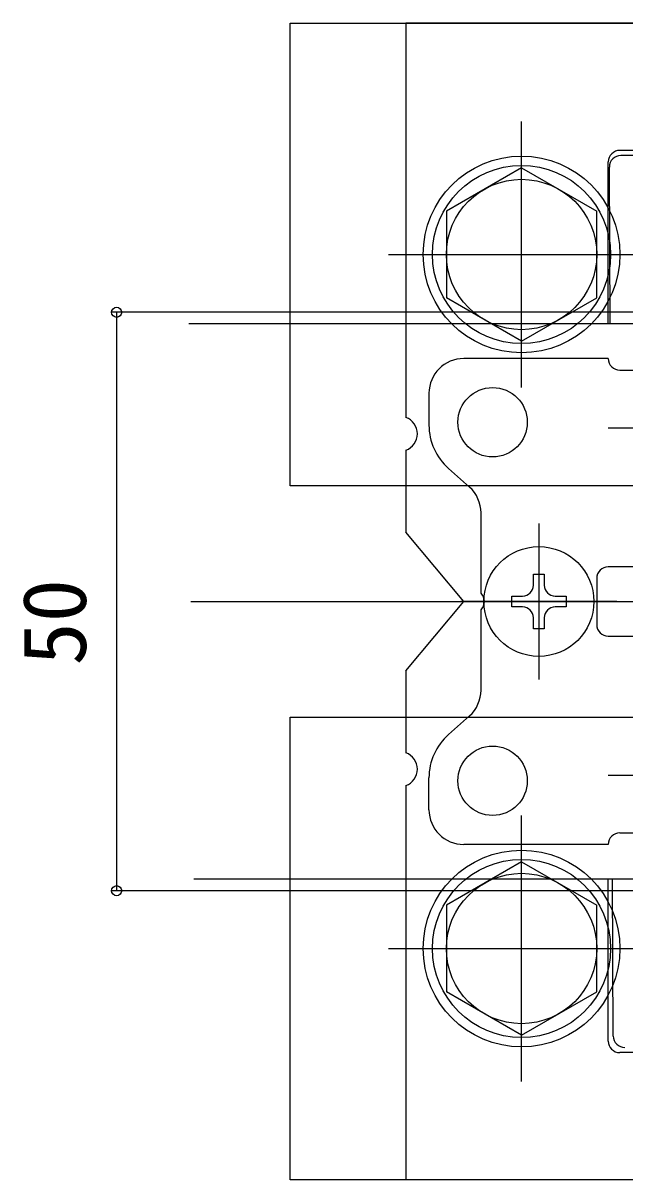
# Model space of a CAD drawing. Units: millimetres, scale not verified. Extents: x -875 to 875, y -1300 to 1293.
# Drawn here: x 185.5 to 289.5, y -209.7 to -9.7 of the extents above; entities that cross this region are included whole.
import ezdxf
from ezdxf.enums import TextEntityAlignment as Align

# ---------------------------------------------------------------- set-up
doc = ezdxf.new("R2010")
doc.units = ezdxf.units.MM
doc.header["$LTSCALE"] = 8
for name, color, linetype in [('0-4_YKK_12', 2, 'Continuous'), ('0-5_YKK_13', 4, 'Continuous'), ('0-6_YKK_D', 6, 'Continuous'), ('0-8_YSS_K', 3, 'Continuous')]:
    doc.layers.add(name, color=color, linetype=linetype)
doc.styles.add('ＭＳ ゴシック', font='')
doc.styles.get('ＭＳ ゴシック').set_extended_font_data('MS Gothic')

msp = doc.modelspace()

# ---------------------------------------------------------------- linework, layer by layer
at = {"layer": '0-4_YKK_12'}
msp.add_line((300.68, -61.697), (214.163, -61.697), dxfattribs=at)
msp.add_lwpolyline([(300.68, -61.697), (300.68, -157.697), (215.035, -157.697)], dxfattribs=at)
at = {"layer": '0-5_YKK_13'}
for p, q in [((251.68, -9.697), (251.68, -77.868)), ((411.68, -9.697), (251.68, -9.697)), ((271.68, -72.697), (271.68, -26.697)), ((326.68, -31.697), (288.68, -31.697)), ((286.68, -61.697), (286.68, -33.697)), ((326.608, -32.581), (288.862, -32.581)), ((271.68, -34.697), (258.68, -42.18)), ((271.68, -34.697), (284.68, -42.18)), ((286.985, -61.697), (286.862, -34.59)), ((258.68, -42.18), (258.68, -57.213)), ((284.68, -57.191), (284.68, -42.18)), ((248.68, -49.697), (294.68, -49.697)), ((271.68, -64.697), (258.68, -57.213)), ((271.68, -64.697), (284.68, -57.213)), ((286.68, -67.697), (261.68, -67.697)), ((288.68, -69.697), (296.68, -69.697)), ((255.68, -73.697), (255.68, -79.206)), ((286.68, -79.697), (317.68, -79.697)), ((251.68, -83.525), (251.68, -97.697)), ((259.036, -86.68), (262.666, -89.907)), ((264.68, -108.268), (264.68, -94.391)), ((274.68, -96.197), (274.68, -123.197)), ((296.68, -103.697), (286.68, -103.697)), ((284.68, -105.697), (284.68, -113.697)), ((288.18, -109.697), (261.18, -109.697)), ((264.68, -125.002), (264.68, -111.125)), ((275.62, -112.517), (275.62, -114.397)), ((286.68, -115.697), (296.68, -115.697)), ((251.68, -121.697), (251.68, -135.868)), ((259.036, -132.713), (262.666, -129.487)), ((286.68, -139.697), (317.68, -139.697)), ((251.68, -141.525), (251.68, -209.697)), ((255.68, -145.697), (255.68, -140.187)), ((271.68, -192.697), (271.68, -146.697)), ((288.68, -149.697), (296.68, -149.697)), ((286.68, -151.697), (261.68, -151.697)), ((271.68, -154.697), (258.68, -162.18)), ((271.68, -154.697), (284.68, -162.18)), ((286.68, -185.699), (286.68, -157.697)), ((287.548, -184.824), (287.424, -157.697)), ((258.68, -162.18), (258.68, -177.213)), ((284.68, -177.191), (284.68, -162.18)), ((248.68, -169.697), (294.68, -169.697)), ((271.68, -184.697), (258.68, -177.213)), ((271.68, -184.697), (284.68, -177.213)), ((326.68, -187.697), (288.668, -187.697)), ((411.68, -209.697), (251.68, -209.697))]:
    msp.add_line(p, q, dxfattribs=at)
for points in [[(311.68, -9.697), (311.68, -89.697), (231.68, -89.697), (231.68, -9.697)], [(311.68, -129.697), (311.68, -209.697), (231.68, -209.697), (231.68, -129.697)]]:
    msp.add_lwpolyline(points, close=True, dxfattribs=at)
for points in [[(251.68, -121.697), (261.68, -109.697), (251.68, -97.697)], [(273.74, -106.877), (273.74, -104.997), (275.62, -104.997), (275.62, -106.877)], [(271.86, -110.637), (269.98, -110.637), (269.98, -108.757), (271.86, -108.757)], [(277.5, -108.757), (279.38, -108.757), (279.38, -110.637), (277.5, -110.637)], [(275.62, -114.397), (273.74, -114.397), (273.74, -112.517)]]:
    msp.add_lwpolyline(points, dxfattribs=at)
for centre, radius in [((271.68, -49.697), 17), ((271.68, -49.697), 15.4), ((271.68, -49.697), 13), ((266.68, -78.697), 6), ((274.68, -109.697), 9.5), ((266.68, -140.697), 6), ((271.68, -169.697), 17), ((271.68, -169.697), 15.4), ((271.68, -169.697), 13)]:
    msp.add_circle(centre, radius, dxfattribs=at)
for centre, radius, start, end in [((288.68, -33.697), 2, 90, 180), ((288.862, -34.581), 2, 90, 180.2617), ((261.68, -73.697), 6, 90, 180), ((288.68, -67.697), 2, 180, 270), ((250.68, -80.697), 3, 289.47122, 70.52878), ((265.68, -79.206), 10, 180, 228.36646), ((258.68, -94.391), 6, 0, 48.36646), ((286.68, -105.697), 2, 90, 180), ((271.86, -106.877), 1.88, 270, 0), ((277.5, -106.877), 1.88, 180, 270), ((263.28, -109.697), 2, 314.427, 45.573), ((271.86, -112.517), 1.88, 0, 90), ((277.5, -112.517), 1.88, 90, 180), ((286.68, -113.697), 2, 180, 270), ((258.68, -125.002), 6, 311.63354, 0), ((265.68, -140.187), 10, 131.63354, 180), ((250.68, -138.697), 3, 289.47122, 70.52878), ((261.68, -145.697), 6, 180, 270), ((288.68, -151.697), 2, 90, 180), ((289.551, -184.808), 2.004, 180.44387, 269.81844)]:
    msp.add_arc(centre, radius, start, end, dxfattribs=at)
msp.add_ellipse((288.683, -185.685), major_axis=(0.974, 1.765), ratio=0.991424, start_param=2.0784135, end_param=3.641926, dxfattribs=at)
at = {"layer": '0-6_YKK_D'}
for p, q in [((301.28, -59.697), (200.68, -59.697)), ((201.68, -59.697), (201.68, -159.697)), ((301.28, -159.697), (200.68, -159.697))]:
    msp.add_line(p, q, dxfattribs=at)
for centre in [(201.68, -59.697), (201.68, -159.697)]:
    msp.add_circle(centre, 0.875, dxfattribs=at)
at = {"layer": '0-8_YSS_K'}
msp.add_line((214.507, -109.697), (431.68, -109.697), dxfattribs=at)

# ---------------------------------------------------------------- texts
at = {"layer": '0-6_YKK_D', "style": 'ＭＳ ゴシック'}
msp.add_text('50', height=11, rotation=90, dxfattribs=at).set_placement((199.68, -120.776), align=Align.BOTTOM_LEFT)

doc.saveas('drawing.dxf')
